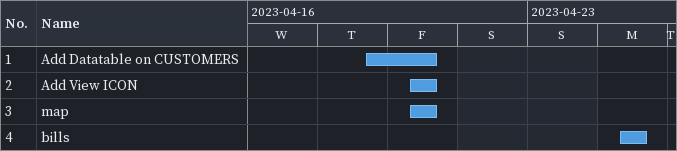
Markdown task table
| ID | Task | Start | Finish |
|---|---|---|---|
| 1 | Add Datatable on CUSTOMERS | 2023-04-20 | 2023-04-21 |
| 2 | Add View ICON | 2023-04-21 | 2023-04-21 |
| 3 | map | 2023-04-21 | 2023-04-21 |
| 4 | bills | 2023-04-24 | 2023-04-24 |
